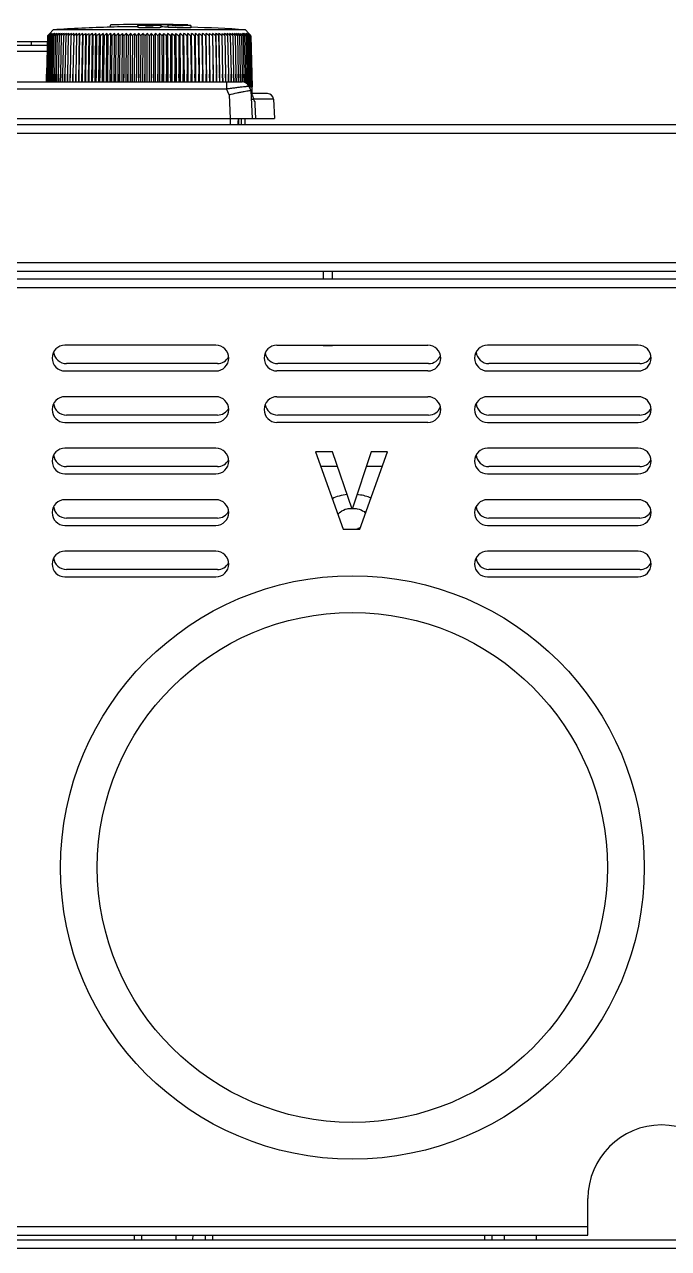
# Model space of a CAD drawing. Header units: millimetres. Extents: x 7299 to 8631, y -553 to 367.
# Drawn here: x 8384.6 to 8472.1, y -294.3 to -127.9 of the extents above; entities that cross this region are included whole.
import ezdxf

# ---------------------------------------------------------------- set-up
doc = ezdxf.new("R2010")
doc.units = ezdxf.units.MM
doc.layers.get('0').update_dxf_attribs({"linetype": 'CONTINUOUS'})

msp = doc.modelspace()

# ---------------------------------------------------------------- linework, layer by layer
at = {"color": 7, "linetype": 'Continuous'}
for p, q in [((8396.27, -128.27), (8396.27, -127.97)), ((8399.95, -128.01), (8399.95, -128.31)), ((8401, -127.96), (8401, -127.9)), ((8402.05, -127.91), (8402.05, -127.96)), ((8402.14, -127.91), (8402.05, -127.91)), ((8403.1, -127.91), (8402.79, -127.9)), ((8403.1, -127.91), (8402.79, -127.9)), ((8403.01, -127.92), (8402.79, -127.92)), ((8403.14, -127.93), (8403.01, -127.92)), ((8403.1, -128.01), (8403.1, -128.31)), ((8404.03, -127.95), (8404.02, -127.95)), ((8404.18, -127.93), (8404.03, -127.93)), ((8404.18, -127.93), (8404.03, -127.93)), ((8404.03, -127.97), (8404.03, -128.27)), ((8405.09, -128.03), (8405.08, -128.03)), ((8406.77, -128), (8406.77, -127.97)), ((8407.18, -128.03), (8407.18, -128.33)), ((8387.7, -129.43), (8387.57, -134.63)), ((8387.73, -129.43), (8387.59, -134.63)), ((8387.77, -129.43), (8387.64, -134.63)), ((8387.77, -129.36), (8387.7, -129.43)), ((8387.85, -129.43), (8387.72, -134.63)), ((8387.79, -129.37), (8387.73, -129.43)), ((8387.86, -129.35), (8387.77, -129.43)), ((8387.94, -129.43), (8387.81, -134.63)), ((8387.82, -129.32), (8387.92, -129.21)), ((8387.82, -129.38), (8387.84, -129.35)), ((8387.9, -129.38), (8387.85, -129.43)), ((8387.92, -129.21), (8388.01, -129.11)), ((8388.01, -129.37), (8387.94, -129.43)), ((8388.06, -129.43), (8387.94, -134.63)), ((8388.01, -129.11), (8387.96, -129.16)), ((8388.46, -128.62), (8388.01, -129.1)), ((8388.14, -129.36), (8388.06, -129.43)), ((8388.06, -129.43), (8388.11, -129.36)), ((8388.06, -129.43), (8388.11, -129.36)), ((8388.21, -129.43), (8388.08, -134.63)), ((8388.3, -129.35), (8388.21, -129.43)), ((8388.21, -129.43), (8388.26, -129.35)), ((8388.37, -129.43), (8388.25, -134.63)), ((8388.48, -129.34), (8388.37, -129.43)), ((8388.48, -129.34), (8388.37, -129.43)), ((8388.57, -129.43), (8388.44, -134.63)), ((8414.59, -128.62), (8388.46, -128.62)), ((8388.54, -129.18), (8388.58, -129.11)), ((8388.78, -129.43), (8388.66, -134.63)), ((8389.01, -129.43), (8388.89, -134.63)), ((8389.27, -129.43), (8389.15, -134.63)), ((8389.55, -129.43), (8389.44, -134.63)), ((8389.85, -129.43), (8389.74, -134.63)), ((8390.17, -129.43), (8390.06, -134.63)), ((8390.51, -129.43), (8390.41, -134.63)), ((8390.87, -129.43), (8390.77, -134.63)), ((8391.25, -129.43), (8391.15, -134.63)), ((8391.65, -129.43), (8391.55, -134.63)), ((8391.65, -129.43), (8391.67, -129.11)), ((8391.95, -135.69), (8392.06, -129.11)), ((8392.06, -129.43), (8391.97, -134.63)), ((8392.06, -129.43), (8392.06, -129.11)), ((8392.37, -135.69), (8392.48, -129.11)), ((8392.49, -129.43), (8392.4, -134.63)), ((8392.49, -129.43), (8392.48, -129.11)), ((8392.8, -135.69), (8392.9, -129.11)), ((8392.94, -129.43), (8392.85, -134.63)), ((8393.25, -135.69), (8393.35, -129.11)), ((8393.4, -129.43), (8393.32, -134.63)), ((8393.71, -135.69), (8393.81, -129.11)), ((8393.87, -129.43), (8393.8, -134.63)), ((8394.19, -135.69), (8394.28, -129.11)), ((8394.36, -129.43), (8394.29, -134.63)), ((8394.68, -135.69), (8394.76, -129.11)), ((8394.86, -129.43), (8394.8, -134.63)), ((8395.18, -135.69), (8395.26, -129.11)), ((8395.38, -129.43), (8395.32, -134.63)), ((8395.7, -135.69), (8395.77, -129.11)), ((8395.9, -129.43), (8395.85, -134.63)), ((8396.22, -135.69), (8396.28, -129.11)), ((8396.43, -129.43), (8396.38, -134.63)), ((8396.75, -135.69), (8396.81, -129.11)), ((8396.98, -129.43), (8396.93, -134.63)), ((8397.29, -135.69), (8397.34, -129.11)), ((8397.53, -129.43), (8397.49, -134.63)), ((8397.84, -135.69), (8397.89, -129.11)), ((8398.08, -129.43), (8398.05, -134.63)), ((8398.4, -135.69), (8398.43, -129.11)), ((8398.65, -129.43), (8398.62, -134.63)), ((8398.96, -135.69), (8398.99, -129.11)), ((8399.22, -129.43), (8399.19, -134.63)), ((8399.52, -135.69), (8399.55, -129.11)), ((8399.79, -129.43), (8399.77, -134.63)), ((8400.09, -135.69), (8400.11, -129.11)), ((8400.37, -129.43), (8400.35, -134.63)), ((8400.66, -135.69), (8400.67, -129.11)), ((8400.94, -129.43), (8400.94, -134.63)), ((8401.24, -135.69), (8401.24, -129.11)), ((8401.52, -129.43), (8401.52, -135.69)), ((8401.81, -135.69), (8401.81, -129.11)), ((8402.1, -129.43), (8402.11, -134.63)), ((8402.38, -135.69), (8402.37, -129.11)), ((8402.68, -129.43), (8402.69, -134.63)), ((8402.95, -135.69), (8402.94, -129.11)), ((8403.14, -128.23), (8403.1, -128.22)), ((8403.25, -129.43), (8403.27, -134.63)), ((8403.52, -135.69), (8403.5, -129.11)), ((8403.83, -129.43), (8403.85, -134.63)), ((8404.09, -135.69), (8404.06, -129.11)), ((8404.4, -129.43), (8404.42, -134.63)), ((8404.65, -135.69), (8404.61, -129.11)), ((8404.96, -129.43), (8404.99, -134.63)), ((8405.2, -135.69), (8405.16, -129.11)), ((8405.52, -129.43), (8405.56, -134.63)), ((8405.75, -135.69), (8405.7, -129.11)), ((8406.07, -129.43), (8406.11, -134.63)), ((8406.29, -135.69), (8406.23, -129.11)), ((8406.61, -129.43), (8406.66, -134.63)), ((8406.82, -135.69), (8406.76, -129.11)), ((8407.14, -129.43), (8407.2, -134.63)), ((8407.35, -135.69), (8407.28, -129.11)), ((8407.67, -129.43), (8407.73, -134.63)), ((8407.86, -135.69), (8407.79, -129.11)), ((8408.18, -129.43), (8408.24, -134.63)), ((8408.36, -135.69), (8408.28, -129.11)), ((8408.68, -129.43), (8408.75, -134.63)), ((8408.85, -135.69), (8408.77, -129.11)), ((8409.17, -129.43), (8409.24, -134.63)), ((8409.33, -135.69), (8409.24, -129.11)), ((8409.65, -129.43), (8409.72, -134.63)), ((8409.79, -135.69), (8409.7, -129.11)), ((8410.11, -129.43), (8410.19, -134.63)), ((8410.24, -135.69), (8410.14, -129.11)), ((8410.57, -129.11), (8410.55, -129.43)), ((8410.55, -129.43), (8410.64, -134.63)), ((8410.68, -135.69), (8410.57, -129.11)), ((8411.1, -135.69), (8410.98, -129.11)), ((8410.98, -129.11), (8410.98, -129.43)), ((8410.98, -129.43), (8411.07, -134.63)), ((8411.38, -129.11), (8411.4, -129.43)), ((8411.4, -129.43), (8411.49, -134.63)), ((8411.79, -129.43), (8411.89, -134.63)), ((8412.17, -129.43), (8412.27, -134.63)), ((8412.53, -129.43), (8412.64, -134.63)), ((8412.87, -129.43), (8412.98, -134.63)), ((8413.19, -129.43), (8413.3, -134.63)), ((8413.49, -129.43), (8413.61, -134.63)), ((8413.77, -129.43), (8413.89, -134.63)), ((8414.03, -129.43), (8414.15, -134.63)), ((8414.27, -129.43), (8414.39, -134.63)), ((8414.46, -129.11), (8414.51, -129.18)), ((8414.48, -129.43), (8414.6, -134.63)), ((8414.67, -129.43), (8414.56, -129.34)), ((8414.59, -128.62), (8415.04, -129.1)), ((8414.67, -129.43), (8414.79, -134.63)), ((8414.84, -129.43), (8414.74, -129.35)), ((8414.84, -129.43), (8414.74, -129.35)), ((8414.78, -129.35), (8414.84, -129.43)), ((8414.84, -129.43), (8414.96, -134.63)), ((8414.98, -129.43), (8414.9, -129.36)), ((8414.93, -129.36), (8414.98, -129.43)), ((8414.98, -129.43), (8415.11, -134.63)), ((8415.08, -129.16), (8415.03, -129.11)), ((8415.03, -129.11), (8415.12, -129.21)), ((8415.1, -129.43), (8415.04, -129.37)), ((8415.1, -129.43), (8415.23, -134.63)), ((8415.12, -129.21), (8415.22, -129.32)), ((8415.2, -129.43), (8415.14, -129.38)), ((8415.27, -129.43), (8415.18, -129.35)), ((8415.2, -129.35), (8415.22, -129.38)), ((8415.2, -129.43), (8415.33, -134.63)), ((8415.32, -129.43), (8415.26, -129.37)), ((8415.34, -129.43), (8415.27, -129.36)), ((8415.27, -129.43), (8415.4, -134.63)), ((8415.32, -129.43), (8415.45, -134.63)), ((8415.34, -129.43), (8415.47, -134.63)), ((8341.13, -130.69), (8387.67, -130.69)), ((8380.09, -130.19), (8387.68, -130.19)), ((8385.52, -130.69), (8385.51, -130.19)), ((8341.13, -131.52), (8387.65, -131.52)), ((8387.57, -134.63), (8387.55, -135.69)), ((8387.55, -135.69), (8387.57, -134.63)), ((8387.59, -134.63), (8387.58, -135.69)), ((8387.58, -135.69), (8387.59, -134.63)), ((8387.64, -134.63), (8387.62, -135.69)), ((8387.63, -135.69), (8387.64, -134.63)), ((8387.72, -134.63), (8387.7, -135.69)), ((8387.7, -135.69), (8387.72, -134.63)), ((8387.81, -134.63), (8387.79, -135.69)), ((8387.8, -135.69), (8387.81, -134.63)), ((8387.94, -134.63), (8387.92, -135.69)), ((8387.92, -135.69), (8387.94, -134.63)), ((8388.08, -134.63), (8388.06, -135.69)), ((8388.06, -135.69), (8388.08, -134.63)), ((8388.25, -134.63), (8388.23, -135.69)), ((8388.23, -135.69), (8388.25, -134.63)), ((8388.44, -134.63), (8388.42, -135.69)), ((8388.43, -135.69), (8388.44, -134.63)), ((8388.66, -134.63), (8388.64, -135.69)), ((8388.64, -135.69), (8388.66, -134.63)), ((8388.89, -134.63), (8388.87, -135.69)), ((8388.88, -135.69), (8388.89, -134.63)), ((8389.15, -134.63), (8389.13, -135.69)), ((8389.14, -135.69), (8389.15, -134.63)), ((8389.44, -134.63), (8389.42, -135.69)), ((8389.42, -135.69), (8389.44, -134.63)), ((8389.74, -134.63), (8389.72, -135.69)), ((8389.73, -135.69), (8389.74, -134.63)), ((8390.06, -134.63), (8390.04, -135.69)), ((8390.05, -135.69), (8390.06, -134.63)), ((8390.41, -134.63), (8390.39, -135.69)), ((8390.4, -135.69), (8390.41, -134.63)), ((8390.77, -134.63), (8390.75, -135.69)), ((8390.76, -135.69), (8390.77, -134.63)), ((8391.15, -134.63), (8391.13, -135.69)), ((8391.14, -135.69), (8391.15, -134.63)), ((8391.55, -134.63), (8391.53, -135.69)), ((8391.54, -135.69), (8391.55, -134.63)), ((8391.97, -134.63), (8391.95, -135.69)), ((8391.96, -135.69), (8391.97, -134.63)), ((8392.4, -134.63), (8392.39, -135.69)), ((8392.4, -135.69), (8392.4, -134.63)), ((8392.85, -134.63), (8392.84, -135.69)), ((8392.85, -135.69), (8392.85, -134.63)), ((8393.32, -134.63), (8393.3, -135.69)), ((8393.31, -135.69), (8393.32, -134.63)), ((8393.8, -134.63), (8393.78, -135.69)), ((8393.8, -135.69), (8393.8, -134.63)), ((8394.29, -134.63), (8394.28, -135.69)), ((8394.29, -135.69), (8394.29, -134.63)), ((8394.8, -134.63), (8394.78, -135.69)), ((8394.8, -135.69), (8394.8, -134.63)), ((8395.32, -134.63), (8395.3, -135.69)), ((8395.32, -135.69), (8395.32, -134.63)), ((8395.85, -134.63), (8395.83, -135.69)), ((8395.85, -135.69), (8395.85, -134.63)), ((8396.38, -134.63), (8396.37, -135.69)), ((8396.39, -135.69), (8396.38, -134.63)), ((8396.93, -134.63), (8396.92, -135.69)), ((8396.93, -135.69), (8396.93, -134.63)), ((8397.49, -134.63), (8397.48, -135.69)), ((8397.49, -135.69), (8397.49, -134.63)), ((8398.05, -134.63), (8398.04, -135.69)), ((8398.05, -135.69), (8398.05, -134.63)), ((8398.62, -134.63), (8398.61, -135.69)), ((8398.62, -135.69), (8398.62, -134.63)), ((8399.19, -134.63), (8399.18, -135.69)), ((8399.2, -135.69), (8399.19, -134.63)), ((8399.77, -134.63), (8399.76, -135.69)), ((8399.78, -135.69), (8399.77, -134.63)), ((8400.35, -134.63), (8400.34, -135.69)), ((8400.36, -135.69), (8400.35, -134.63)), ((8400.94, -134.63), (8400.93, -135.69)), ((8400.94, -135.69), (8400.94, -134.63)), ((8402.11, -134.63), (8402.1, -135.69)), ((8402.12, -135.69), (8402.11, -134.63)), ((8402.69, -134.63), (8402.68, -135.69)), ((8402.7, -135.69), (8402.69, -134.63)), ((8403.28, -135.69), (8403.27, -134.63)), ((8403.27, -134.63), (8403.27, -135.69)), ((8403.85, -134.63), (8403.84, -135.69)), ((8403.86, -135.69), (8403.85, -134.63)), ((8404.44, -135.69), (8404.42, -134.63)), ((8404.42, -134.63), (8404.42, -135.69)), ((8405, -135.69), (8404.99, -134.63)), ((8404.99, -134.63), (8404.99, -135.69)), ((8405.56, -134.63), (8405.55, -135.69)), ((8405.57, -135.69), (8405.56, -134.63)), ((8406.12, -135.69), (8406.11, -134.63)), ((8406.11, -134.63), (8406.11, -135.69)), ((8406.67, -135.69), (8406.66, -134.63)), ((8406.66, -134.63), (8406.66, -135.69)), ((8407.21, -135.69), (8407.2, -134.63)), ((8407.2, -134.63), (8407.2, -135.69)), ((8407.74, -135.69), (8407.73, -134.63)), ((8407.73, -134.63), (8407.73, -135.69)), ((8408.26, -135.69), (8408.24, -134.63)), ((8408.24, -134.63), (8408.25, -135.69)), ((8408.77, -135.69), (8408.75, -134.63)), ((8408.75, -134.63), (8408.75, -135.69)), ((8409.26, -135.69), (8409.24, -134.63)), ((8409.24, -134.63), (8409.25, -135.69)), ((8409.74, -135.69), (8409.72, -134.63)), ((8409.72, -134.63), (8409.73, -135.69)), ((8410.21, -135.69), (8410.19, -134.63)), ((8410.19, -134.63), (8410.2, -135.69)), ((8410.66, -135.69), (8410.64, -134.63)), ((8410.64, -134.63), (8410.65, -135.69)), ((8411.09, -135.69), (8411.07, -134.63)), ((8411.07, -134.63), (8411.08, -135.69)), ((8411.51, -135.69), (8411.49, -134.63)), ((8411.49, -134.63), (8411.5, -135.69)), ((8411.91, -135.69), (8411.89, -134.63)), ((8411.89, -134.63), (8411.9, -135.69)), ((8412.29, -135.69), (8412.27, -134.63)), ((8412.27, -134.63), (8412.28, -135.69)), ((8412.66, -135.69), (8412.64, -134.63)), ((8412.64, -134.63), (8412.65, -135.69)), ((8413, -135.69), (8412.98, -134.63)), ((8412.98, -134.63), (8412.99, -135.69)), ((8413.32, -135.69), (8413.3, -134.63)), ((8413.3, -134.63), (8413.32, -135.69)), ((8413.63, -135.69), (8413.61, -134.63)), ((8413.61, -134.63), (8413.62, -135.69)), ((8413.91, -135.69), (8413.89, -134.63)), ((8413.89, -134.63), (8413.9, -135.69)), ((8414.17, -135.68), (8414.15, -134.63)), ((8414.15, -134.63), (8414.16, -135.69)), ((8414.41, -135.73), (8414.39, -134.63)), ((8414.39, -134.63), (8414.4, -135.73)), ((8414.62, -135.82), (8414.6, -134.63)), ((8414.6, -134.63), (8414.62, -135.81)), ((8414.82, -135.95), (8414.79, -134.63)), ((8414.79, -134.63), (8414.81, -135.95)), ((8414.99, -136.17), (8414.96, -134.63)), ((8414.96, -134.63), (8414.99, -136.16)), ((8415.14, -136.28), (8415.11, -134.63)), ((8415.11, -134.63), (8415.13, -136.28)), ((8415.26, -136.39), (8415.23, -134.63)), ((8415.23, -134.63), (8415.26, -136.39)), ((8415.36, -136.39), (8415.33, -134.63)), ((8415.33, -134.63), (8415.36, -136.39)), ((8415.43, -136.39), (8415.4, -134.63)), ((8415.4, -134.63), (8415.43, -136.39)), ((8415.48, -136.39), (8415.45, -134.63)), ((8415.45, -134.63), (8415.48, -136.39)), ((8415.51, -136.39), (8415.47, -134.63)), ((8415.47, -134.63), (8415.5, -136.39)), ((8338.9, -135.69), (8414.14, -135.69)), ((8412, -135.69), (8412, -136.63)), ((8415.05, -136.28), (8415.32, -136.89)), ((8415.13, -136.28), (8415.14, -136.39)), ((8415.13, -136.28), (8415.14, -136.39)), ((8415.14, -136.39), (8415.26, -136.39)), ((8415.26, -136.39), (8415.36, -136.39)), ((8415.36, -136.39), (8415.43, -136.39)), ((8415.43, -136.39), (8415.48, -136.39)), ((8415.48, -136.39), (8415.5, -136.39)), ((8415.52, -137.19), (8415.51, -136.39)), ((8341.05, -136.63), (8412, -136.63)), ((8412.36, -137.44), (8412, -136.63)), ((8412.36, -137.44), (8412.53, -140.69)), ((8415.32, -136.89), (8415.52, -140.69)), ((8415.52, -137.19), (8415.38, -137.19)), ((8417.58, -137.29), (8415.41, -137.29)), ((8418.38, -138.04), (8415.71, -138.04)), ((8418.38, -138.04), (8418.52, -140.69)), ((8415.85, -138.37), (8415.87, -138.75)), ((8415.87, -138.75), (8415.97, -140.69)), ((8337.52, -140.69), (8418.52, -140.69)), ((8412.52, -140.69), (8412.52, -141.49)), ((8413.67, -141.42), (8413.69, -141.1)), ((8414.02, -140.69), (8414.02, -141.49)), ((8414.52, -140.69), (8414.52, -141.49)), ((8285.52, -142.69), (8573.52, -142.69)), ((8286.72, -141.49), (8572.32, -141.49)), ((8563.12, -160.29), (8295.92, -160.29)), ((8295.52, -162.49), (8562.72, -162.49)), ((8563.12, -161.49), (8295.92, -161.49)), ((8425.17, -161.49), (8425.17, -162.49)), ((8426.42, -162.49), (8426.42, -161.49)), ((8562.72, -163.69), (8295.52, -163.69)), ((8410.57, -171.49), (8390.07, -171.49)), ((8418.87, -171.49), (8439.37, -171.49)), ((8425.17, -171.49), (8425.17, -171.59)), ((8426.42, -171.59), (8425.17, -171.59)), ((8426.42, -171.59), (8426.42, -171.49)), ((8467.97, -171.49), (8447.47, -171.49)), ((8410.77, -173.99), (8390.27, -173.99)), ((8439.47, -173.99), (8418.97, -173.99)), ((8468.17, -173.99), (8447.67, -173.99)), ((8390.07, -174.99), (8410.57, -174.99)), ((8439.37, -174.99), (8418.87, -174.99)), ((8447.47, -174.99), (8467.97, -174.99)), ((8410.57, -178.49), (8390.07, -178.49)), ((8418.87, -178.49), (8439.37, -178.49)), ((8467.97, -178.49), (8447.47, -178.49)), ((8410.77, -180.99), (8390.27, -180.99)), ((8439.47, -180.99), (8418.97, -180.99)), ((8468.17, -180.99), (8447.67, -180.99)), ((8390.07, -181.99), (8410.57, -181.99)), ((8439.37, -181.99), (8418.87, -181.99)), ((8447.47, -181.99), (8467.97, -181.99)), ((8410.57, -185.49), (8390.07, -185.49)), ((8424.12, -185.99), (8427.87, -196.49)), ((8426.42, -185.99), (8424.12, -185.99)), ((8429.08, -193.76), (8426.42, -185.99)), ((8431.65, -185.99), (8429.08, -193.76)), ((8430.14, -196.49), (8433.9, -185.99)), ((8433.9, -185.99), (8431.65, -185.99)), ((8467.97, -185.49), (8447.47, -185.49)), ((8410.77, -187.99), (8390.27, -187.99)), ((8427.1, -187.99), (8424.84, -187.99)), ((8433.18, -187.99), (8430.99, -187.99)), ((8468.17, -187.99), (8447.67, -187.99)), ((8390.07, -188.99), (8410.57, -188.99)), ((8447.47, -188.99), (8467.97, -188.99)), ((8410.57, -192.49), (8390.07, -192.49)), ((8467.97, -192.49), (8447.47, -192.49)), ((8390.07, -195.99), (8410.57, -195.99)), ((8410.77, -194.99), (8390.27, -194.99)), ((8447.47, -195.99), (8467.97, -195.99)), ((8468.17, -194.99), (8447.67, -194.99)), ((8427.87, -196.49), (8430.14, -196.49)), ((8410.57, -199.49), (8390.07, -199.49)), ((8467.97, -199.49), (8447.47, -199.49)), ((8390.07, -202.99), (8410.57, -202.99)), ((8410.77, -201.99), (8390.27, -201.99)), ((8447.47, -202.99), (8467.97, -202.99)), ((8468.17, -201.99), (8447.67, -201.99)), ((8461.12, -292.49), (8461.12, -287.49)), ((8288.72, -291.29), (8461.12, -291.29)), ((8288.72, -292.49), (8461.12, -292.49)), ((8399.47, -292.49), (8399.48, -293.09)), ((8400.47, -292.49), (8400.48, -293.09)), ((8405.12, -292.49), (8405.12, -293.09)), ((8407.46, -293.09), (8407.47, -292.49)), ((8409.12, -292.49), (8409.12, -293.09)), ((8410.12, -292.49), (8410.12, -293.09)), ((8447.12, -293.09), (8447.12, -292.49)), ((8448.12, -293.09), (8448.12, -292.49)), ((8449.78, -293.09), (8449.77, -292.49)), ((8454.12, -293.09), (8454.12, -292.49)), ((8287.32, -293.09), (8570.92, -293.09)), ((8570.92, -294.29), (8287.32, -294.29))]:
    msp.add_line(p, q, dxfattribs=at)
msp.add_lwpolyline([(8413.69, -141.1), (8413.71, -140.87), (8413.73, -140.69)], dxfattribs=at)
for radius in [39.66, 34.66]:
    msp.add_circle((8429.12, -242.49), radius, dxfattribs=at)
for centre, radius, start, end in [((8401.52, -328.19), 200.3, 90.1502, 91.502), ((8401.52, -328.19), 200.3, 89.6374, 90.1502), ((8401.48, -86.39), 41.67, 269.3383, 269.476), ((8401.52, -81.61), 46.45, 269.4793, 270.0056), ((8401.52, -143.91), 15.93, 89.9997, 90.2879), ((8401.52, -143.91), 15.93, 89.7114, 90.0003), ((8401.53, -81.61), 46.45, 269.9944, 270.5198), ((8401.57, -86.38), 41.68, 270.523, 270.6618), ((8400.78, -228.07), 100.17, 88.8503, 89.2236), ((8401.52, -328.19), 200.3, 88.498, 89.6374), ((8401.52, -228.08), 100.18, 88.5643, 89.0981), ((8400.78, -228.11), 100.21, 88.1455, 88.6499), ((8401.52, -228.11), 100.22, 88.0523, 88.4766), ((8404.48, -178.54), 50.59, 89.3618, 89.4899), ((8404.42, -183.38), 55.43, 89.2414, 89.3622), ((8406.89, -65.04), 63.01, 268.365, 269.3097), ((8404.31, -191.52), 63.57, 88.3568, 89.2355), ((8420.73, -160.96), 45.66, 135.866, 136.2131), ((8420.5, -161.84), 46.09, 134.7541, 135.2188), ((8420.98, -157.36), 43.38, 139.3715, 139.7902), ((8420.43, -162.79), 46.68, 133.8206, 134.2448), ((8421.54, -156.39), 43.15, 140.7736, 141.2344), ((8420.67, -163.97), 47.65, 132.9675, 133.4412), ((8422.1, -155.33), 42.87, 142.2848, 142.739), ((8420.79, -164.95), 48.38, 132.1887, 132.6536), ((8422.78, -154.24), 42.67, 143.9106, 144.3357), ((8420.92, -165.85), 49.05, 131.481, 131.9256), ((8423.71, -153.21), 42.73, 145.6566, 146.0572), ((8421.08, -166.71), 49.7, 130.8412, 131.2656), ((8425.89, -152.84), 44.22, 147.6391, 148.0311), ((8401.52, -328.19), 200, 91.5042, 93.7456), ((8421.28, -167.5), 50.32, 130.266, 130.6706), ((8427.09, -151.66), 44.48, 149.5288, 150.0132), ((8423.05, -170.08), 53.31, 130.1363, 130.3113), ((8421.5, -168.24), 50.89, 129.7527, 130.1379), ((8422.27, -169.55), 52.26, 129.301, 129.86), ((8429.21, -150.82), 45.74, 151.6596, 152.1209), ((8422.58, -170.21), 52.82, 128.9041, 129.4619), ((8431.98, -150.05), 47.65, 153.9231, 154.3572), ((8422.91, -170.79), 53.31, 128.5622, 129.1189), ((8435.61, -149.37), 50.45, 156.3189, 156.7212), ((8423.24, -171.29), 53.74, 128.2737, 128.8295), ((8440.5, -148.78), 54.5, 158.8441, 159.2099), ((8423.59, -171.71), 54.09, 128.0371, 128.5922), ((8447.28, -148.29), 60.45, 161.4934, 161.8178), ((8423.94, -172.03), 54.37, 127.8513, 128.4059), ((8457.1, -147.95), 69.44, 164.2584, 164.5367), ((8424.31, -172.27), 54.56, 127.7155, 128.2697), ((8472.28, -147.78), 83.8, 167.1276, 167.3553), ((8424.67, -172.41), 54.68, 127.6288, 128.1829), ((8498.37, -147.88), 109.07, 170.0862, 170.2594), ((8425.04, -172.46), 54.71, 127.591, 128.1452), ((8552.54, -148.57), 162.43, 173.1164, 173.2318), ((8425.42, -172.41), 54.66, 127.6018, 128.1564), ((8425.79, -172.27), 54.53, 127.6612, 128.2164), ((8426.17, -172.04), 54.31, 127.7697, 128.3257), ((8247.56, -143.16), 146.03, 5.3928, 5.5209), ((8426.55, -171.72), 54.02, 127.9276, 128.4847), ((8293.49, -144.17), 100.99, 8.3901, 8.5765), ((8426.93, -171.3), 53.65, 128.1358, 128.6942), ((8316.77, -144.88), 78.63, 11.3277, 11.5692), ((8427.32, -170.8), 53.2, 128.3952, 128.9551), ((8330.75, -145.51), 65.61, 14.1873, 14.4801), ((8427.71, -170.22), 52.68, 128.7072, 129.2688), ((8340.01, -146.15), 57.35, 16.9534, 17.293), ((8428.1, -169.55), 52.1, 129.0733, 129.6368), ((8346.55, -146.83), 51.83, 19.6132, 19.9949), ((8428.49, -168.81), 51.45, 129.4953, 130.0607), ((8351.39, -147.56), 48.06, 22.1572, 22.576), ((8428.89, -168), 50.76, 129.9753, 130.5427), ((8401.52, -328.19), 200, 90.4512, 91.5042), ((8355.09, -148.34), 45.46, 24.5787, 25.0297), ((8429.3, -167.13), 50.02, 130.5155, 131.085), ((8358, -149.18), 43.69, 26.8735, 27.3521), ((8429.73, -166.2), 49.24, 131.1188, 131.6904), ((8360.34, -150.08), 42.53, 29.04, 29.5418), ((8430.16, -165.22), 48.43, 131.7881, 132.3616), ((8362.26, -151.02), 41.83, 31.0782, 31.5993), ((8430.61, -164.19), 47.61, 132.5267, 133.102), ((8363.86, -152.02), 41.48, 32.9902, 33.5268), ((8431.09, -163.12), 46.77, 133.3382, 133.915), ((8365.2, -153.05), 41.41, 34.7787, 35.3278), ((8431.59, -162.03), 45.94, 134.2267, 134.8045), ((8366.36, -154.12), 41.56, 36.4478, 37.0066), ((8432.13, -160.91), 45.13, 135.1963, 135.7747), ((8367.35, -155.22), 41.89, 38.002, 38.5681), ((8432.71, -159.77), 44.35, 136.2516, 136.8299), ((8368.23, -156.35), 42.36, 39.4463, 40.0176), ((8433.34, -158.63), 43.61, 137.3976, 137.9748), ((8369.01, -157.48), 42.94, 40.7856, 41.3605), ((8434.04, -157.48), 42.94, 138.6395, 139.2144), ((8369.7, -158.63), 43.61, 42.0252, 42.6024), ((8434.81, -156.35), 42.36, 139.9824, 140.5537), ((8370.34, -159.77), 44.35, 43.1701, 43.7484), ((8435.69, -155.22), 41.89, 141.4319, 141.998), ((8370.92, -160.91), 45.13, 44.2253, 44.8037), ((8400.78, -228.26), 100.06, 88.1426, 88.6475), ((8436.69, -154.12), 41.56, 142.9934, 143.5522), ((8371.45, -162.03), 45.94, 45.1955, 45.7733), ((8437.84, -153.05), 41.41, 144.6722, 145.2213), ((8371.96, -163.12), 46.77, 46.085, 46.6618), ((8439.19, -152.02), 41.48, 146.4732, 147.0098), ((8372.43, -164.19), 47.61, 46.898, 47.4733), ((8440.78, -151.02), 41.83, 148.4007, 148.9218), ((8372.88, -165.22), 48.43, 47.6384, 48.2119), ((8442.7, -150.08), 42.53, 150.4582, 150.96), ((8373.32, -166.2), 49.24, 48.3096, 48.8812), ((8445.04, -149.18), 43.69, 152.6479, 153.1265), ((8373.74, -167.13), 50.02, 48.915, 49.4845), ((8447.95, -148.34), 45.46, 154.9703, 155.4213), ((8374.15, -168), 50.76, 49.4573, 50.0247), ((8451.66, -147.56), 48.06, 157.424, 157.8428), ((8401.52, -328.19), 200, 86.2544, 88.3783), ((8374.55, -168.81), 51.45, 49.9393, 50.5047), ((8456.5, -146.83), 51.83, 160.0051, 160.3868), ((8374.95, -169.55), 52.1, 50.3632, 50.9267), ((8463.04, -146.15), 57.35, 162.707, 163.0466), ((8375.34, -170.22), 52.68, 50.7312, 51.2928), ((8472.29, -145.51), 65.61, 165.5199, 165.8127), ((8375.73, -170.8), 53.2, 51.0449, 51.6048), ((8486.27, -144.88), 78.63, 168.4308, 168.6723), ((8376.11, -171.3), 53.65, 51.3058, 51.8642), ((8509.56, -144.17), 100.99, 171.4235, 171.6099), ((8376.49, -171.72), 54.02, 51.5153, 52.0724), ((8555.49, -143.16), 146.03, 174.4791, 174.6072), ((8376.87, -172.04), 54.31, 51.6743, 52.2303), ((8377.25, -172.27), 54.53, 51.7836, 52.3388), ((8377.63, -172.41), 54.66, 51.8436, 52.3982), ((8378, -172.46), 54.71, 51.8548, 52.409), ((8250.5, -148.57), 162.43, 6.7682, 6.8836), ((8378.37, -172.41), 54.68, 51.8171, 52.3712), ((8304.68, -147.88), 109.07, 9.7406, 9.9138), ((8378.74, -172.27), 54.56, 51.7303, 52.2845), ((8330.76, -147.78), 83.8, 12.6447, 12.8724), ((8379.1, -172.03), 54.37, 51.5941, 52.1487), ((8379.45, -171.71), 54.09, 51.4078, 51.9629), ((8345.94, -147.95), 69.44, 15.4633, 15.7416), ((8379.8, -171.29), 53.74, 51.1705, 51.7263), ((8355.76, -148.29), 60.45, 18.1822, 18.5066), ((8380.14, -170.79), 53.31, 50.8811, 51.4378), ((8362.54, -148.78), 54.5, 20.7901, 21.1559), ((8380.46, -170.21), 52.82, 50.5381, 51.0959), ((8367.43, -149.37), 50.45, 23.2788, 23.6811), ((8380.77, -169.55), 52.26, 50.14, 50.699), ((8371.07, -150.05), 47.65, 25.6428, 26.0769), ((8381.55, -168.24), 50.89, 49.8621, 50.2473), ((8373.83, -150.82), 45.74, 27.8791, 28.3404), ((8381.77, -167.5), 50.32, 49.3294, 49.734), ((8375.95, -151.66), 44.48, 29.9868, 30.4712), ((8379.99, -170.08), 53.31, 49.6887, 49.8637), ((8381.96, -166.71), 49.7, 48.7344, 49.1588), ((8377.16, -152.84), 44.22, 31.9689, 32.3609), ((8382.13, -165.85), 49.05, 48.0744, 48.519), ((8379.34, -153.21), 42.73, 33.9428, 34.3434), ((8382.26, -164.95), 48.38, 47.3464, 47.8113), ((8380.26, -154.24), 42.67, 35.6643, 36.0894), ((8382.38, -163.97), 47.65, 46.5588, 47.0325), ((8380.96, -155.32), 42.85, 37.2657, 37.7153), ((8382.61, -162.79), 46.68, 45.7552, 46.1794), ((8381.51, -156.39), 43.15, 38.7656, 39.2264), ((8382.54, -161.84), 46.09, 44.7812, 45.2459), ((8382.07, -157.36), 43.38, 40.2098, 40.6285), ((8382.31, -160.96), 45.66, 43.7869, 44.134), ((8414.14, -136.69), 1, 24, 90), ((8418.37, -136.32), 3.12, 196.9229, 198.3562), ((8394.73, -146.49), 22.62, 21.8818, 22.127), ((8346.53, -168.47), 75.57, 23.4715, 23.7405), ((8417.58, -138.09), 0.8, 3, 90), ((8297.89, -129.65), 116.29, 354.1967, 354.3743), ((8285.18, -128.4), 129.06, 354.3739, 354.537), ((8390.07, -173.24), 1.75, 90, 270), ((8390.27, -172.24), 1.75, 185.5401, 270), ((8410.57, -173.24), 1.75, 270, 90), ((8418.87, -173.24), 1.75, 90, 270), ((8418.97, -172.24), 1.75, 191.393, 270), ((8439.37, -173.24), 1.75, 270, 90), ((8439.47, -172.24), 1.75, 270, 337.5071), ((8447.47, -173.24), 1.75, 90, 270), ((8447.67, -172.24), 1.75, 185.5401, 270), ((8467.97, -173.24), 1.75, 270, 90), ((8410.77, -172.24), 1.75, 270, 331.4997), ((8468.17, -172.24), 1.75, 270, 331.4997), ((8390.07, -180.24), 1.75, 90, 270), ((8390.27, -179.24), 1.75, 185.5401, 270), ((8410.57, -180.24), 1.75, 270, 90), ((8418.87, -180.24), 1.75, 90, 270), ((8418.97, -179.24), 1.75, 191.393, 270), ((8439.37, -180.24), 1.75, 270, 90), ((8447.47, -180.24), 1.75, 90, 270), ((8447.67, -179.24), 1.75, 185.5401, 270), ((8467.97, -180.24), 1.75, 270, 90), ((8410.77, -179.24), 1.75, 270, 331.4997), ((8439.47, -179.24), 1.75, 270, 337.5071), ((8468.17, -179.24), 1.75, 270, 331.4997), ((8390.07, -187.24), 1.75, 90, 270), ((8410.57, -187.24), 1.75, 270, 90), ((8447.47, -187.24), 1.75, 90, 270), ((8467.97, -187.24), 1.75, 270, 90), ((8390.27, -186.24), 1.75, 185.5401, 270), ((8410.77, -186.24), 1.75, 270, 331.4997), ((8447.67, -186.24), 1.75, 185.5401, 270), ((8468.17, -186.24), 1.75, 270, 331.4997), ((8390.07, -194.24), 1.75, 90, 270), ((8410.57, -194.24), 1.75, 270, 90), ((8430.01, -195.67), 3.76, 64.2635, 67.471), ((8447.47, -194.24), 1.75, 90, 270), ((8467.97, -194.24), 1.75, 270, 90), ((8390.27, -193.24), 1.75, 185.5401, 270), ((8410.77, -193.24), 1.75, 270, 331.4997), ((8447.67, -193.24), 1.75, 185.5401, 270), ((8468.17, -193.24), 1.75, 270, 331.4997), ((8424.67, -178.13), 19.02, 285.2016, 285.7776), ((8390.07, -201.24), 1.75, 90, 270), ((8410.57, -201.24), 1.75, 270, 90), ((8447.47, -201.24), 1.75, 90, 270), ((8467.97, -201.24), 1.75, 270, 90), ((8390.27, -200.24), 1.75, 185.5401, 270), ((8410.77, -200.24), 1.75, 270, 331.4997), ((8447.67, -200.24), 1.75, 185.5401, 270), ((8468.17, -200.24), 1.75, 270, 331.4997), ((8471.12, -287.49), 10, 0, 180)]:
    msp.add_arc(centre, radius, start, end, dxfattribs=at)
for points, knots in [([(8399.95, -128.01), (8399.95, -128.01), (8399.96, -128), (8399.98, -128), (8400.03, -127.99), (8400.12, -127.98), (8400.25, -127.98), (8400.4, -127.97), (8400.65, -127.96), (8400.86, -127.96), (8401, -127.96)], [0, 0, 0, 0, 0.005786, 0.019557, 0.072643, 0.159184, 0.277235, 0.424046, 0.596196, 1, 1, 1, 1]), ([(8401, -128.06), (8400.85, -128.05), (8400.65, -128.05), (8400.4, -128.04), (8400.25, -128.04), (8400.12, -128.03), (8400.03, -128.02), (8399.98, -128.02), (8399.96, -128.01), (8399.95, -128.01), (8399.95, -128.01)], [0, 0, 0, 0, 0.403803, 0.576045, 0.722879, 0.840931, 0.927407, 0.980469, 0.994201, 1, 1, 1, 1]), ([(8401.06, -127.99), (8401.04, -127.99), (8401.02, -128), (8401, -128), (8401, -128), (8401, -128)], [0, 0, 0, 0, 0.738376, 0.928569, 1, 1, 1, 1]), ([(8401, -128), (8401, -128), (8401.01, -128), (8401.02, -128.01), (8401.06, -128.01), (8401.08, -128.01), (8401.09, -128.01)], [0, 0, 0, 0, 0.069311, 0.260936, 0.57363, 1, 1, 1, 1]), ([(8401.44, -127.98), (8401.4, -127.99), (8401.27, -127.99), (8401.15, -127.99), (8401.06, -127.99)], [0, 0, 0, 0, 0.306688, 1, 1, 1, 1]), ([(8401.09, -128.01), (8401.12, -128.01), (8401.26, -128.02), (8401.41, -128.02), (8401.52, -128.02)], [0, 0, 0, 0, 0.19625, 1, 1, 1, 1]), ([(8401.52, -128.02), (8401.56, -128.02), (8401.71, -128.02), (8401.85, -128.02), (8401.95, -128.01)], [0, 0, 0, 0, 0.289108, 1, 1, 1, 1]), ([(8401.99, -127.99), (8401.96, -127.99), (8401.84, -127.99), (8401.71, -127.99), (8401.6, -127.98)], [0, 0, 0, 0, 0.179697, 1, 1, 1, 1]), ([(8401.95, -128.01), (8401.96, -128.01), (8401.99, -128.01), (8402.02, -128.01), (8402.03, -128), (8402.05, -128), (8402.05, -128)], [0, 0, 0, 0, 0.426344, 0.739069, 0.930708, 1, 1, 1, 1]), ([(8402.05, -128), (8402.05, -128), (8402.04, -128), (8402.02, -128), (8402, -127.99), (8401.99, -127.99)], [0, 0, 0, 0, 0.071415, 0.261606, 1, 1, 1, 1]), ([(8402.05, -127.96), (8402.19, -127.96), (8402.39, -127.96), (8402.64, -127.97), (8402.8, -127.98), (8402.92, -127.98), (8403.01, -127.99), (8403.07, -128), (8403.09, -128), (8403.1, -128.01), (8403.1, -128.01)], [0, 0, 0, 0, 0.403804, 0.575953, 0.722765, 0.840816, 0.927357, 0.980443, 0.994214, 1, 1, 1, 1]), ([(8403.1, -128.01), (8403.1, -128.01), (8403.09, -128.01), (8403.07, -128.02), (8403.01, -128.02), (8402.92, -128.03), (8402.8, -128.04), (8402.65, -128.04), (8402.39, -128.05), (8402.19, -128.05), (8402.05, -128.06)], [0, 0, 0, 0, 0.005799, 0.019531, 0.072592, 0.159068, 0.277121, 0.423953, 0.596192, 1, 1, 1, 1]), ([(8404.03, -127.97), (8404.03, -127.97), (8404.05, -127.96), (8404.07, -127.96), (8404.12, -127.96), (8404.16, -127.96), (8404.18, -127.96)], [0, 0, 0, 0, 0.068061, 0.257833, 0.570057, 1, 1, 1, 1]), ([(8405.08, -128.03), (8404.94, -128.02), (8404.74, -128.02), (8404.48, -128), (8404.33, -128), (8404.21, -127.99), (8404.12, -127.98), (8404.08, -127.98), (8404.05, -127.98), (8404.04, -127.97), (8404.03, -127.97), (8404.03, -127.97)], [0, 0, 0, 0, 0.404347, 0.576746, 0.723672, 0.841745, 0.928223, 0.958965, 0.981148, 0.994729, 1, 1, 1, 1]), ([(8405.08, -127.98), (8405.08, -127.99), (8405.1, -127.99), (8405.12, -127.99), (8405.18, -127.99), (8405.24, -128), (8405.32, -128), (8405.44, -128), (8405.61, -128.01), (8405.77, -128.01), (8405.89, -128.01), (8405.97, -128.01), (8406.04, -128.01), (8406.09, -128.01), (8406.11, -128.01), (8406.13, -128.01), (8406.13, -128.01)], [0, 0, 0, 0, 0.00993, 0.038457, 0.084682, 0.146825, 0.222521, 0.308884, 0.500061, 0.691258, 0.777638, 0.853355, 0.915488, 0.961685, 0.990146, 1, 1, 1, 1]), ([(8406.13, -128.01), (8406.13, -128), (8406.11, -128), (8406.09, -128), (8406.04, -128), (8405.97, -127.99), (8405.89, -127.99), (8405.77, -127.99), (8405.61, -127.98), (8405.44, -127.98), (8405.32, -127.98), (8405.24, -127.98), (8405.18, -127.98), (8405.12, -127.98), (8405.1, -127.98), (8405.08, -127.98), (8405.08, -127.98)], [0, 0, 0, 0, 0.009955, 0.038511, 0.084803, 0.146998, 0.222767, 0.309159, 0.500327, 0.691443, 0.777779, 0.85344, 0.915536, 0.9617, 0.990149, 1, 1, 1, 1]), ([(8406.13, -127.98), (8406.27, -127.98), (8406.47, -127.99), (8406.73, -128), (8406.88, -128), (8407, -128.01), (8407.09, -128.02), (8407.14, -128.02), (8407.16, -128.03), (8407.17, -128.03), (8407.18, -128.03), (8407.18, -128.03)], [0, 0, 0, 0, 0.403683, 0.575994, 0.72304, 0.841289, 0.927989, 0.958812, 0.981083, 0.994724, 1, 1, 1, 1]), ([(8407.18, -128.03), (8407.18, -128.03), (8407.17, -128.04), (8407.16, -128.04), (8407.14, -128.04), (8407.09, -128.04), (8407, -128.05), (8406.88, -128.05), (8406.73, -128.05), (8406.47, -128.05), (8406.27, -128.05), (8406.13, -128.05)], [0, 0, 0, 0, 0.005196, 0.018681, 0.040794, 0.071518, 0.157995, 0.276108, 0.423136, 0.59558, 1, 1, 1, 1]), ([(8401.52, -128.36), (8401.42, -128.36), (8401.22, -128.36), (8400.93, -128.36), (8400.66, -128.35), (8400.42, -128.34), (8400.23, -128.34), (8400.1, -128.33), (8400.02, -128.32), (8399.98, -128.32), (8399.96, -128.31), (8399.95, -128.31), (8399.95, -128.31)], [0, 0, 0, 0, 0.194718, 0.38204, 0.554619, 0.705918, 0.830099, 0.922452, 0.955556, 0.979538, 0.994239, 1, 1, 1, 1]), ([(8403.1, -128.31), (8403.1, -128.31), (8403.08, -128.31), (8403.06, -128.32), (8403.02, -128.32), (8402.95, -128.33), (8402.81, -128.34), (8402.62, -128.34), (8402.39, -128.35), (8402.12, -128.36), (8401.83, -128.36), (8401.62, -128.36), (8401.52, -128.36)], [0, 0, 0, 0, 0.005764, 0.020463, 0.044449, 0.077552, 0.169906, 0.294082, 0.445376, 0.617955, 0.805276, 1, 1, 1, 1]), ([(8407.18, -128.33), (8407.18, -128.34), (8407.17, -128.34), (8407.15, -128.34), (8407.11, -128.34), (8407.06, -128.35), (8406.99, -128.35), (8406.88, -128.35), (8406.7, -128.35), (8406.47, -128.35), (8406.2, -128.35), (8405.91, -128.34), (8405.6, -128.34), (8405.3, -128.33), (8405.01, -128.32), (8404.74, -128.32), (8404.51, -128.31), (8404.33, -128.3), (8404.22, -128.29), (8404.15, -128.29), (8404.1, -128.28), (8404.06, -128.28), (8404.05, -128.27), (8404.03, -128.27), (8404.03, -128.27)], [0, 0, 0, 0, 0.002658, 0.009929, 0.021875, 0.038419, 0.059398, 0.084615, 0.146765, 0.222486, 0.308881, 0.402622, 0.500098, 0.597552, 0.691239, 0.777566, 0.853225, 0.915323, 0.940525, 0.961494, 0.978039, 0.990006, 0.997304, 1, 1, 1, 1]), ([(8412, -136.63), (8412.19, -136.61), (8412.57, -136.56), (8413.13, -136.49), (8413.65, -136.42), (8414.1, -136.37), (8414.44, -136.33), (8414.67, -136.31), (8414.8, -136.29), (8414.9, -136.29), (8414.98, -136.28), (8415.02, -136.28), (8415.05, -136.27), (8415.05, -136.28)], [0, 0, 0, 0, 0.19106, 0.375662, 0.547033, 0.698916, 0.825066, 0.876727, 0.919937, 0.95422, 0.979134, 0.99441, 1, 1, 1, 1]), ([(8412.36, -137.44), (8412.73, -137.35), (8413.27, -137.23), (8413.95, -137.08), (8414.4, -136.99), (8414.76, -136.93), (8415.02, -136.89), (8415.17, -136.87), (8415.25, -136.87), (8415.29, -136.87), (8415.32, -136.88), (8415.32, -136.88)], [0, 0, 0, 0, 0.377206, 0.548156, 0.698868, 0.823532, 0.917265, 0.951347, 0.976442, 0.992457, 1, 1, 1, 1]), ([(8415.35, -137.06), (8415.35, -137.07), (8415.36, -137.13), (8415.38, -137.18), (8415.39, -137.23)], [0, 0, 0, 0, 0.231293, 1, 1, 1, 1]), ([(8415.38, -138.04), (8415.38, -138.05), (8415.39, -138.05), (8415.42, -138.05), (8415.49, -138.05), (8415.59, -138.05), (8415.67, -138.05), (8415.72, -138.05)], [0, 0, 0, 0, 0.017745, 0.065924, 0.255799, 0.568687, 1, 1, 1, 1]), ([(8415.42, -137.3), (8415.43, -137.35), (8415.52, -137.58), (8415.62, -137.8), (8415.69, -137.97)], [0, 0, 0, 0, 0.237825, 1, 1, 1, 1]), ([(8413.58, -141.41), (8413.6, -141.41), (8413.61, -141.41), (8413.64, -141.42), (8413.65, -141.42), (8413.67, -141.42), (8413.67, -141.42)], [0, 0, 0, 0, 0.420819, 0.736761, 0.933593, 1, 1, 1, 1])]:
    msp.add_open_spline(points, degree=3, knots=knots, dxfattribs=at)
for points in [[(8428.42, -191.81), (8427.62, -191.88), (8426.95, -192.06), (8426.4, -192.37)], [(8431.45, -192.19), (8430.96, -191.99), (8430.39, -191.86), (8429.72, -191.81)], [(8427.17, -194.51), (8427.26, -194.38), (8427.36, -194.27), (8427.47, -194.17)], [(8427.47, -194.17), (8427.72, -193.96), (8428.04, -193.81), (8428.4, -193.73)], [(8428.4, -193.73), (8428.61, -193.69), (8428.84, -193.67), (8429.08, -193.67)], [(8429.08, -193.67), (8429.34, -193.67), (8429.58, -193.69), (8429.79, -193.73)], [(8429.79, -193.73), (8430.17, -193.8), (8430.47, -193.93), (8430.7, -194.12)], [(8430.7, -194.12), (8430.78, -194.18), (8430.85, -194.25), (8430.91, -194.33)], [(8430.2, -196.33), (8430.11, -196.36), (8429.99, -196.39), (8429.84, -196.43)]]:
    msp.add_open_spline(points, degree=3, dxfattribs=at)

doc.saveas('drawing.dxf')
